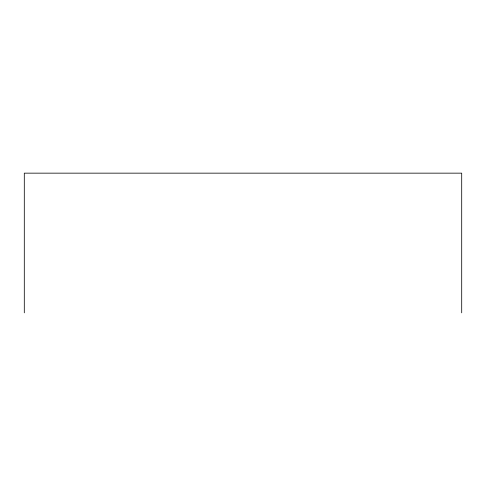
<?xml version="1.0" encoding="UTF-8"?>
<svg xmlns="http://www.w3.org/2000/svg" width="486" height="486" viewBox="0 0 486 486"><rect width="100%" height="100%" fill="white"/><g stroke="black" fill="none" stroke-linecap="round" stroke-linejoin="round"><path stroke-width="0.73" d="M461.7 312.844L461.7 173.156L24.3 173.156L24.3 312.844"/></g></svg>
